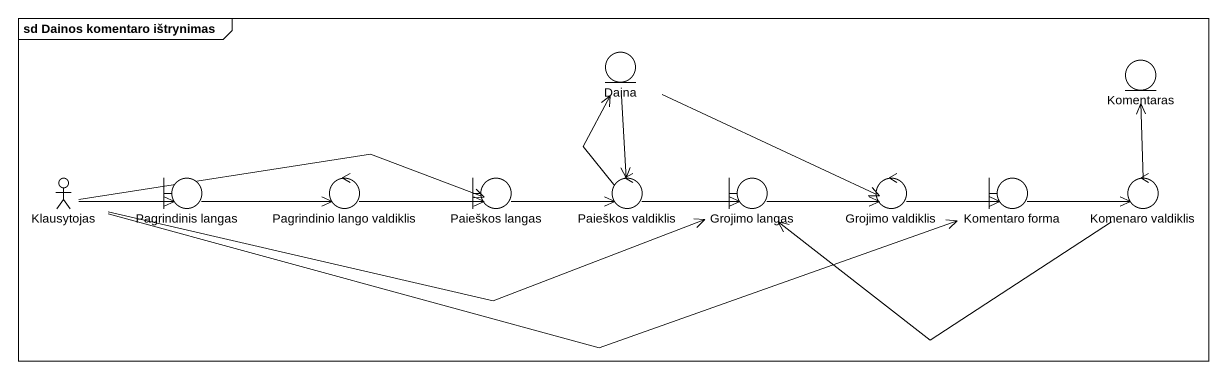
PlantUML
@startuml
mainframe sd Dainos komentaro ištrynimas
entity Daina
entity Komentaras
actor Klausytojas
boundary "Pagrindinis langas" as Pagrindinis_langas
control "Pagrindinio lango valdiklis" as Pagrindinio_lango_valdiklis
boundary "Paieškos langas" as Paieškos_langas
control "Paieškos valdiklis" as Paieškos_valdiklis
boundary "Grojimo langas" as Grojimo_langas
control "Grojimo valdiklis" as Grojimo_valdiklis
boundary "Komentaro forma" as Komentaro_forma
control "Komenaro valdiklis" as Komenaro_valdiklis
Daina --> Paieškos_valdiklis
Daina -right-> Grojimo_valdiklis
Klausytojas -right-> Pagrindinis_langas
Klausytojas -right-> Paieškos_langas
Klausytojas -right-> Grojimo_langas
Klausytojas -right-> Komentaro_forma
Pagrindinis_langas -right-> Pagrindinio_lango_valdiklis
Pagrindinio_lango_valdiklis -right-> Paieškos_langas
Paieškos_langas -right-> Paieškos_valdiklis
Paieškos_valdiklis -up-> Daina
Paieškos_valdiklis -right-> Grojimo_langas
Grojimo_langas -right-> Grojimo_valdiklis
Grojimo_valdiklis -right-> Komentaro_forma
Komentaro_forma -right-> Komenaro_valdiklis
Komenaro_valdiklis -up-> Komentaras
Komenaro_valdiklis -left-> Grojimo_langas
@enduml
